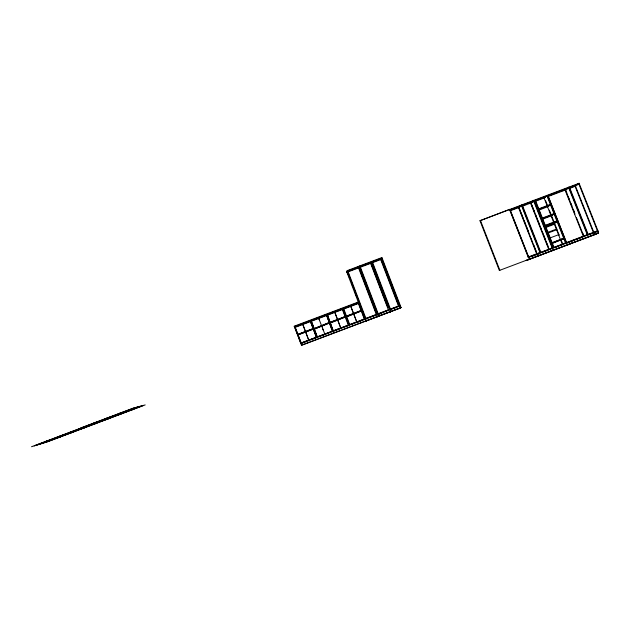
<?xml version="1.0" encoding="UTF-8"?>
<svg xmlns="http://www.w3.org/2000/svg" width="630" height="630" viewBox="0 0 630 630"><rect width="100%" height="100%" fill="white"/><g stroke="black" fill="none" stroke-linecap="round" stroke-linejoin="round"><path stroke-width="0.94" d="M300.888 343.634L400.412 305.794L381.922 257.552L347.201 270.632L346.744 271.877L358.281 302.093M347.358 272.152L347.823 270.908L365.88 318.308M342.618 309.031L328.49 314.339M343.192 308.747L342.838 309.385L327.726 315.087M350.611 306.015L356.887 322.434M350.713 305.975L356.989 322.395L359.62 321.402M333.616 333.238L333.152 331.207L339.444 328.844M349.233 324.867L349.674 324.434L343.649 308.574L347.996 306.983M598.35 233.084L597.807 231.281L598.5 233.021L499.354 270.467L479.966 220.72L579.088 183.267L598.075 231.155L528.121 257.591M365.25 321.284L365.746 320.914M365.479 321.198L365.967 320.835M366.424 320.662L365.565 321.213L401.003 307.598L400.326 305.841L398.577 306.511M366.038 321.032L366.644 320.575M532.358 201.403L533.894 200.293L552.77 248.267M532.192 202.395L535.413 200.23L545.281 225.304M553.794 222.681L544.037 197.93L546.966 195.875L556.849 220.941L554.558 222.248M567.496 188.055L568.922 187.094L587.885 235.006M376.992 316.89L377.732 316.394M377.401 316.748L378.22 316.197L377.551 314.441L371.519 316.732M377.882 316.551L378.638 316.047M568.835 187.85L565.968 189.78L547.352 196.796M577.608 184.251L579.088 183.267M548.108 205.892L550.337 204.427L538.784 208.79M389.379 312.212L390.269 311.653M389.781 312.07L390.757 311.464L371.692 261.403M390.269 311.882L391.167 311.315M550.959 215.491L553.983 213.664L542.414 218.019M399.491 308.393L400.507 307.794M557.203 221.831L565.519 242.936L562.354 244.401L554.14 223.563L557.652 221.666L545.186 226.367M556.912 229.698L559.227 235.171M558.849 234.612L549.258 238.234M499.354 270.467L499.85 270.231L480.406 220.358M536.847 254.552L539.493 253.307M549.636 249.157L552.14 247.984L533.618 200.907M552.415 248.433L553.227 250.11M537.524 256.276L541.076 254.717M549.856 251.614L553.549 250M568.071 244.739L571.977 243.046M596.382 231.887L593.877 232.99L594.334 232.848M594.578 234.73L597.901 233.257M479.966 220.72L509.741 209.302L529.263 259.119L526.066 260.607L598.5 233.021M346.815 271.908L358.824 267.325L374.023 307.156M359.683 267.002L362.274 266.025M364.408 265.277L370.03 263.104M372.724 262.088L380.055 259.324M509.591 210.57L518.75 207.12L520.175 210.751M523.089 205.427L526.192 204.317M528.027 203.632L530.814 202.521M538.091 199.781L544.454 197.379M548.084 196.017L558.991 191.906M561.708 190.937L565.354 189.504M571.741 187.157L575.379 185.732M532.665 201.907L533.106 201.742M531.744 202.569L532.634 202.23M544.037 197.93L544.485 197.765M359.431 267.6L346.909 272.317L347.374 271.081L382.095 258.001L381.142 259.418L371.983 262.875M359.848 267.443L371.511 263.049M510.387 210.727L519.411 207.325L522.325 205.159L540.823 252.26M522.404 206.191L531.429 202.797M535.531 201.246L545.533 197.481M569.173 188.575L575.552 186.165M538.957 209.231L550.518 204.876L547.541 206.821L538.76 210.129M538.587 209.688L541.225 208.695M542.587 218.468L554.156 214.105L551.132 215.932L542.351 219.248M543.052 218.476L548.328 216.492M544.832 225.469L557.298 220.768M545.005 225.918L557.471 221.217M550.77 224.351L553.408 223.359M554.14 223.563L554.581 223.398M545.674 226.784L554.455 223.469M546.005 227.422L554.849 224.059M399.94 308.227L301.526 345.35L294.218 326.198L359.053 301.731M359.218 302.187L294.383 326.647L294.659 327.072M359.391 302.636L294.557 327.096L294.816 327.505L326.836 315.417M298.226 325.757L302.62 324.103L308.834 340.57M303.597 323.733L308.873 321.741M311.606 320.709L317.756 318.394M321.363 317.032L324.001 316.039M351.611 305.621L358.627 302.975M343.72 309.046L358.824 303.345M547.935 232.328L556.778 228.973M547.446 233.257L557.046 229.635M330.277 322.166L345.586 316.386L330.081 322.631M346.484 316.047L361.785 310.275L347.862 315.921M330.443 322.623L345.752 316.843L330.246 323.08M552.108 242.644L563.685 238.274L552.628 242.786M552.282 243.093L563.866 238.723L551.919 243.566M400.239 305.337L300.723 343.185L316.748 337.129L310.732 321.048L310.826 321.457M597.901 230.706L528.153 257.048L510.04 210.83M317.638 336.798L348.784 325.041L346.468 318.953M349.674 324.702L363.896 319.331M366.447 318.402L376.819 314.48M377.685 314.157L388.923 309.913M391.679 308.873L399.034 306.093M528.586 257.182L537.193 253.929M541.501 252.307L549.242 249.378M554.707 247.314L561.999 244.566M566.559 242.841L583.868 236.305L576.442 217.681M588.436 234.581L593.917 232.517L586.483 213.893M301.628 343.114L306.133 341.421M311.535 339.381L316.039 337.68M321.442 335.64L325.938 333.939M344.838 326.805L349.335 325.104M351.138 324.426L354.729 323.072M356.533 322.387L362.825 320.009M378.409 314.126L382.882 312.441M393.459 308.448L396.018 307.479M531.625 256.276L539.76 253.205M543.375 251.843L547.895 250.134M555.132 247.401L557.849 246.377M560.558 245.353L563.275 244.33M565.086 243.645L573.229 240.573M576.844 239.203L581.372 237.494M588.609 234.762L591.326 233.738M379.394 314.016L381.197 313.323M531.342 256.646L533.067 256M536.106 254.843L538.012 254.111M134.686 407.775L31.5 446.733L48.061 441.606L145.199 404.925L132.804 408.287L80.711 427.951L96.666 423.25M34.398 445.835L136.529 407.271M37.241 444.953L138.332 406.783M301.384 345.209L401.003 307.598M40.029 444.095L140.104 406.303M526.176 260.56L595.019 234.565M42.761 443.244L141.837 405.838M45.439 442.417L143.53 405.373M44.415 441.858L60.22 437.015M57.322 436.984L72.371 432.424M70.229 432.109L84.514 427.833M93.744 423.037L108.801 418.666M106.769 418.115L120.936 414.083M119.787 413.201L133.072 409.5M294.218 326.198L294.486 326.623M578.82 183.881L597.453 230.879L593.476 232.683L575.111 186.338L579.269 183.708L509.686 209.924L509.512 209.475M594.192 232.911L594.87 234.628M575.71 186.701L581.317 200.71M581.451 201.206L582.529 203.923M582.758 204.341L583.837 207.073M583.971 207.546L586.357 213.428M569.544 187.37L588.16 234.391M565.779 190.441L566.858 193.166M568.291 196.788L569.37 199.513M570.804 203.136L571.883 205.852M573.316 209.483L574.387 212.2M582.64 233.053L583.711 235.777M565.685 190.48L568.047 196.308M568.197 196.828L570.567 202.671M570.709 203.175L575.009 214.05M548.155 196.04L566.764 243.219M548.061 196.08L566.669 243.251M557.235 219.736L557.952 221.555M559.739 226.083L560.456 227.902M562.96 234.25L563.669 236.061M565.457 240.597L566.173 242.408M547.415 195.709L565.968 242.763M545.525 200.419L547.273 204.837M549.36 210.136L551.1 214.562M551.801 216.326L554.235 222.516M554.943 224.304L556.723 228.832M561.015 239.707L562.44 243.33M545.635 226.202L553.943 247.306M534.965 200.403L553.494 247.48M553.038 247.645L534.516 200.568L530.547 203.128L548.801 249.551M530.988 202.962L534.098 210.719M534.208 211.152L535.287 213.885M535.524 214.35L536.595 217.074M536.713 217.523L539.091 223.43M539.225 223.894L541.595 229.785M542.446 232.084L543.517 234.817M543.737 235.234L544.808 237.951M544.95 238.455L548.525 247.559M530.767 202.592L534.697 212.578M535.413 214.397L537.193 218.933M537.91 220.752L539.697 225.288M540.406 227.107L542.91 233.462M543.619 235.273L545.407 239.809M546.123 241.629L547.903 246.165M521.703 204.884L540.548 252.882M518.868 207.081L519.577 208.892M519.687 209.31L522.073 215.255M522.183 215.68L523.971 220.24M524.215 220.705L525.278 223.43M525.404 223.878L526.475 226.611M526.704 227.06L527.775 229.785M527.909 230.257L529.688 234.809M531.122 238.447L532.547 242.093M533.626 244.826L535.972 250.669M520.892 212.57L523.388 218.925M524.097 220.744L525.877 225.288M526.593 227.099L528.373 231.643M529.798 235.273L531.586 239.817M532.295 241.636L534.075 246.173M534.791 247.992L536.925 253.441M537.295 254.386L537.973 256.103M510.135 209.758L528.601 256.875M400.286 305.873L400.956 307.621M380.945 259.048L398.436 304.684M372.314 261.678L390.442 309.039M370.96 262.805L376.551 277.413M376.669 277.869L379.693 285.634M379.819 286.107L382.835 293.856M382.969 294.344L384.725 298.927M384.938 299.329L385.985 302.069M386.127 302.589L387.875 307.164M370.849 262.852L384.119 297.549M384.82 299.376L387.269 305.763M360.069 266.293L378.165 313.677M359.447 266.017L377.882 314.299M358.887 267.356L359.588 269.183M360.982 272.837L362.723 277.405M364.116 281.059L365.865 285.626M367.259 289.28L368.999 293.848M370.401 297.502L372.141 302.069M374.236 307.55L375.283 310.291M374.118 307.59L376.559 313.992M347.201 270.632L366.219 320.725M347.705 273.066L349.453 277.649M351.548 283.146L352.942 286.815M354.69 291.391L356.785 296.895M359.163 304.219L360.817 308.566M362.801 313.779L364.455 318.126M358.974 303.888L362.108 312.102M362.801 313.929L364.542 318.496M343.027 308.298L349.39 325.056M342.665 308.936L345.067 315.402M334.735 311.984L340.633 327.521M334.64 312.023L340.531 327.561M329.592 321.339L327.442 314.693L333.215 330.915L330.577 323.954M326.82 314.409L333.175 331.175M326.986 315.953L329.143 321.513M330.136 324.119L332.443 330.214M332.545 330.9L326.537 315.031L332.325 331.254M324.962 334.483L318.63 318.063L319.323 319.914M322.434 328.135L323.127 329.962M317.229 336.68L311.228 320.804L317.197 336.963M310.606 320.528L316.945 337.302M310.629 321.079L316.504 336.633M302.723 324.064L308.936 340.539M294.714 327.088L300.927 343.57M316.323 337.026L310.322 321.15L316.323 337.026M329.372 322.505L314.063 328.679L329.372 322.505M329.545 322.962L314.236 329.12L329.545 322.962M359.171 266.632L358.549 267.931L376.378 314.646L377.26 314.016L359.171 266.632M342.744 308.92L342.389 309.55L348.335 325.206L348.768 324.773L342.744 308.92M371.416 262.025L370.621 263.387L388.482 310.078L389.537 309.377L371.416 262.025M381.638 258.166L380.701 259.584L398.585 306.267L399.782 305.511L381.638 258.166M346.657 316.504L346.256 317.04L361.959 310.724L346.657 316.504M358.942 302.809L358.383 303.518L364.345 319.166L364.975 318.654L358.942 302.809M521.435 205.498L518.529 207.656L536.752 254.095L539.926 252.598L521.435 205.498M568.654 187.709L565.086 190.11L583.427 236.478L587.262 234.73L568.654 187.709M313.149 328.632L297.832 334.412L313.149 328.632M313.323 329.08L297.998 334.869L313.323 329.08M301.171 343.011L295.013 326.931L301.171 343.011"/></g></svg>
